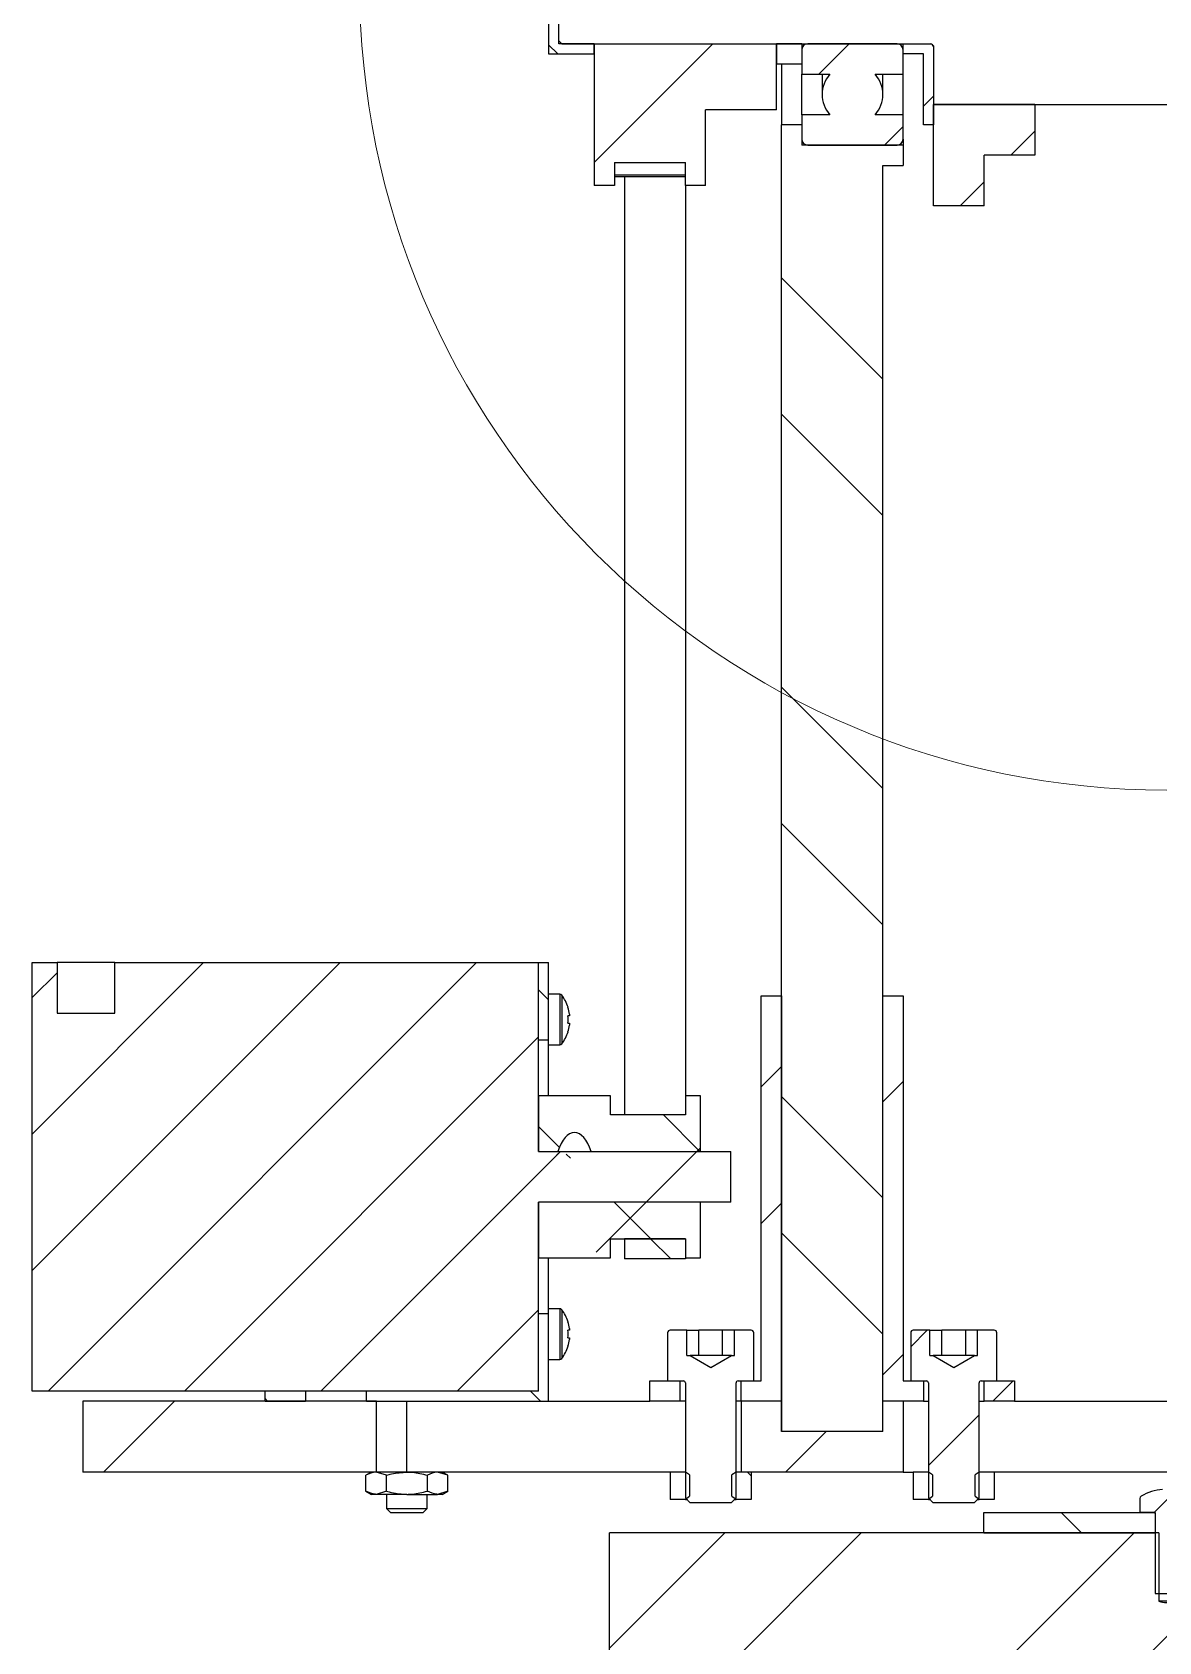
# Model space of a CAD drawing. Header units: millimetres. Extents: x -213 to 452, y 0 to 414.
# Drawn here: x -109.5 to -72.4, y 84.8 to 137.8 of the extents above; entities that cross this region are included whole.
import ezdxf

# ---------------------------------------------------------------- set-up
doc = ezdxf.new("R2010")
doc.units = ezdxf.units.MM
doc.linetypes.add('HIDDEN', pattern=[1.905, 1.27, -0.635])
doc.layers.add('KHUNGTEN', color=7, linetype='Continuous', lineweight=35)
doc.layers.add('NETDUT', color=7, linetype='HIDDEN')

msp = doc.modelspace()

# ---------------------------------------------------------------- hatches: boundary and pattern name
at = {"layer": 'KHUNGTEN', "linetype": 'Continuous', "lineweight": 18}
h = msp.add_hatch(dxfattribs=at)
h.set_pattern_fill('ANSI32', color=256, angle=90, style=0)
h.paths.add_polyline_path([(-90.9817, 137.4296), (-92.1484, 137.4296), (-92.1484, 138.9296), (-92.4817, 138.9296), (-92.4817, 137.0963), (-90.9817, 137.0963)], flags=0)
h = msp.add_hatch(dxfattribs=at)
h.set_pattern_fill('ANSI31', color=256, style=0)
h.paths.add_polyline_path([(-87.9817, 133.5272), (-87.9817, 132.763), (-87.315, 132.763), (-87.315, 135.263), (-84.9817, 135.263), (-84.9817, 137.4296), (-90.9817, 137.4296), (-90.9817, 132.763), (-90.315, 132.763), (-90.315, 133.5272)], flags=0)
h = msp.add_hatch(dxfattribs=at)
h.set_pattern_fill('ANSI32', color=256, style=0)
h.paths.add_polyline_path([(-84.9817, 136.763), (-84.1484, 136.763), (-84.1484, 137.4296), (-84.9817, 137.4296)], flags=0)
h = msp.add_hatch(dxfattribs=at)
h.set_pattern_fill('ANSI31', color=256, style=0)
edge = h.paths.add_edge_path(flags=0)
edge.add_arc((-82.4817, 135.763), 1, 318.18969, 401.81031)
edge.add_line((-81.7363, 136.4296), (-80.815, 136.4296))
edge.add_line((-80.815, 136.4296), (-80.815, 137.2296))
edge.add_arc((-81.015, 137.2296), 0.2, 0, 90)
edge.add_line((-81.015, 137.4296), (-83.9484, 137.4296))
edge.add_arc((-83.9484, 137.2296), 0.2, 90, 180)
edge.add_line((-84.1484, 137.2296), (-84.1484, 136.4296))
edge.add_line((-84.1484, 136.4296), (-83.2271, 136.4296))
edge.add_arc((-82.4817, 135.763), 1, 138.18969, 221.81031)
edge.add_line((-83.2271, 135.0963), (-84.1484, 135.0963))
edge.add_line((-84.1484, 135.0963), (-84.1484, 134.2963))
edge.add_arc((-83.9484, 134.2963), 0.2, 180, 270)
edge.add_line((-83.9484, 134.0963), (-81.015, 134.0963))
edge.add_arc((-81.015, 134.2963), 0.2, 270, 360)
edge.add_line((-80.815, 134.2963), (-80.815, 135.0963))
edge.add_line((-80.815, 135.0963), (-81.7363, 135.0963))
h = msp.add_hatch(dxfattribs=at)
h.set_pattern_fill('ANSI32', color=256, style=0)
h.paths.add_polyline_path([(-80.815, 137.4296), (-80.815, 137.0963), (-80.1484, 137.0963), (-80.1484, 134.763), (-79.815, 134.763), (-79.815, 137.363), (-79.8817, 137.4296)], flags=0)
h = msp.add_hatch(dxfattribs=at)
h.set_pattern_fill('ANSI32', color=256, style=0)
h.paths.add_polyline_path([(-79.815, 132.0963), (-78.1484, 132.0963), (-78.1484, 133.763), (-76.4817, 133.763), (-76.4817, 135.4296), (-79.815, 135.4296)], flags=0)
h = msp.add_hatch(dxfattribs=at)
h.set_pattern_fill('ANSI32', color=256, angle=90, style=0)
h.paths.add_polyline_path([(-84.815, 91.763), (-81.4817, 91.763), (-81.4817, 133.4296), (-80.815, 133.4296), (-80.815, 134.0963), (-84.1484, 134.0963), (-84.1484, 134.763), (-84.815, 134.763)], flags=0)
h = msp.add_hatch(dxfattribs=at)
h.set_pattern_fill('ANSI31', color=256, style=0)
h.paths.add_polyline_path([(-108.6644, 105.5296), (-108.6644, 107.1963), (-109.4817, 107.1963), (-109.4817, 93.0963), (-92.815, 93.0963), (-92.815, 99.313), (-86.4817, 99.313), (-86.4817, 100.9796), (-92.815, 100.9796), (-92.815, 107.1963), (-106.7663, 107.1963), (-106.7663, 105.5296)], flags=0)
h = msp.add_hatch(dxfattribs=at)
h.set_pattern_fill('ANSI32', color=256, angle=90, style=0)
h.paths.add_polyline_path([(-92.4817, 107.1963), (-92.815, 107.1963), (-92.815, 104.6463), (-92.4817, 104.6463)], flags=0)
h = msp.add_hatch(dxfattribs=at)
h.set_pattern_fill('ANSI32', color=256, style=0)
h.paths.add_polyline_path([(-85.4817, 106.0963), (-85.4817, 93.4296), (-86.1484, 93.4296), (-86.1484, 92.763), (-84.815, 92.763), (-84.815, 106.0963)], flags=0)
h = msp.add_hatch(dxfattribs=at)
h.set_pattern_fill('ANSI32', color=256, style=0)
h.paths.add_polyline_path([(-80.815, 93.4296), (-80.815, 106.0963), (-81.4817, 106.0963), (-81.4817, 92.763), (-80.1484, 92.763), (-80.1484, 93.4296)], flags=0)
h = msp.add_hatch(dxfattribs=at)
h.set_pattern_fill('ANSI38', color=256, angle=90, style=0)
edge = h.paths.add_edge_path(flags=0)
edge.add_line((-90.4484, 102.183), (-90.4484, 102.813))
edge.add_line((-90.4484, 102.813), (-92.815, 102.813))
edge.add_line((-92.815, 102.813), (-92.815, 100.9796))
edge.add_line((-92.815, 100.9796), (-92.1781, 100.9796))
edge.add_ellipse((-91.6317, 100.1463), major_axis=(0, -1.4547), ratio=0.4582943, start_angle=124.95046, end_angle=235.04954, ccw=False)
edge.add_line((-91.0853, 100.9796), (-87.4817, 100.9796))
edge.add_line((-87.4817, 100.9796), (-87.4817, 102.813))
edge.add_line((-87.4817, 102.813), (-87.9817, 102.813))
edge.add_line((-87.9817, 102.813), (-87.9817, 102.183))
edge.add_line((-87.9817, 102.183), (-90.4484, 102.183))
h = msp.add_hatch(dxfattribs=at)
h.set_pattern_fill('ANSI38', color=256, angle=90, style=0)
h.paths.add_polyline_path([(-87.4817, 99.313), (-92.815, 99.313), (-92.815, 97.4796), (-90.4484, 97.4796), (-90.4484, 98.1096), (-87.9817, 98.1096), (-87.9817, 97.4796), (-87.4817, 97.4796)], flags=0)
h = msp.add_hatch(dxfattribs=at)
h.set_pattern_fill('ANSI31', color=256, angle=90, style=0)
h.paths.add_polyline_path([(-89.9817, 97.443), (-87.9817, 97.443), (-87.9817, 98.1096), (-89.9817, 98.1096)], flags=0)
h = msp.add_hatch(dxfattribs=at)
h.set_pattern_fill('ANSI32', color=256, angle=90, style=0)
h.paths.add_polyline_path([(-92.4817, 95.6463), (-92.815, 95.6463), (-92.815, 93.0963), (-98.4817, 93.0963), (-98.4817, 92.763), (-92.4817, 92.763)], flags=0)
h = msp.add_hatch(dxfattribs=at)
h.set_pattern_fill('ANSI32', color=256, style=0)
edge = h.paths.add_edge_path(flags=0)
edge.add_line((-87.9343, 94.263), (-87.9343, 95.0963))
edge.add_line((-87.9343, 95.0963), (-88.4817, 95.0963))
edge.add_arc((-88.4817, 95.013), 0.0833, 90, 180)
edge.add_line((-88.565, 95.013), (-88.565, 93.4296))
edge.add_line((-88.565, 93.4296), (-88.0484, 93.4296))
edge.add_arc((-88.0484, 93.363), 0.0667, 0, 90, ccw=False)
edge.add_line((-87.9817, 93.363), (-87.9817, 89.578))
edge.add_line((-87.9817, 89.578), (-87.8334, 89.4296))
edge.add_line((-87.8334, 89.4296), (-86.4634, 89.4296))
edge.add_line((-86.4634, 89.4296), (-86.315, 89.578))
edge.add_line((-86.315, 89.578), (-86.315, 93.363))
edge.add_arc((-86.2484, 93.363), 0.0667, 90, 180, ccw=False)
edge.add_line((-86.2484, 93.4296), (-85.7317, 93.4296))
edge.add_line((-85.7317, 93.4296), (-85.7317, 95.013))
edge.add_arc((-85.815, 95.013), 0.0833, 0, 90)
edge.add_line((-85.815, 95.0963), (-86.3624, 95.0963))
edge.add_line((-86.3624, 95.0963), (-86.3624, 94.263))
edge.add_line((-86.3624, 94.263), (-86.4677, 94.263))
edge.add_line((-86.4677, 94.263), (-87.1484, 93.87))
edge.add_line((-87.1484, 93.87), (-87.829, 94.263))
edge.add_line((-87.829, 94.263), (-87.9343, 94.263))
h = msp.add_hatch(dxfattribs=at)
h.set_pattern_fill('ANSI32', color=256, style=0)
edge = h.paths.add_edge_path(flags=0)
edge.add_line((-79.9343, 94.263), (-79.9343, 95.0963))
edge.add_line((-79.9343, 95.0963), (-80.4817, 95.0963))
edge.add_arc((-80.4817, 95.013), 0.0833, 90, 180)
edge.add_line((-80.565, 95.013), (-80.565, 93.4296))
edge.add_line((-80.565, 93.4296), (-80.0484, 93.4296))
edge.add_arc((-80.0484, 93.363), 0.0667, 0, 90, ccw=False)
edge.add_line((-79.9817, 93.363), (-79.9817, 89.578))
edge.add_line((-79.9817, 89.578), (-79.8334, 89.4296))
edge.add_line((-79.8334, 89.4296), (-78.4634, 89.4296))
edge.add_line((-78.4634, 89.4296), (-78.315, 89.578))
edge.add_line((-78.315, 89.578), (-78.315, 93.363))
edge.add_arc((-78.2484, 93.363), 0.0667, 90, 180, ccw=False)
edge.add_line((-78.2484, 93.4296), (-77.7317, 93.4296))
edge.add_line((-77.7317, 93.4296), (-77.7317, 95.013))
edge.add_arc((-77.815, 95.013), 0.0833, 0, 90)
edge.add_line((-77.815, 95.0963), (-78.3624, 95.0963))
edge.add_line((-78.3624, 95.0963), (-78.3624, 94.263))
edge.add_line((-78.3624, 94.263), (-78.4677, 94.263))
edge.add_line((-78.4677, 94.263), (-79.1484, 93.87))
edge.add_line((-79.1484, 93.87), (-79.829, 94.263))
edge.add_line((-79.829, 94.263), (-79.9343, 94.263))
h = msp.add_hatch(dxfattribs=at)
h.set_pattern_fill('ANSI32', color=256, style=0)
h.paths.add_polyline_path([(-89.1484, 93.4296), (-89.1484, 92.763), (-88.1484, 92.763), (-88.1484, 93.4296)], flags=0)
h = msp.add_hatch(dxfattribs=at)
h.set_pattern_fill('ANSI32', color=256, style=0)
h.paths.add_polyline_path([(-77.1484, 92.763), (-77.1484, 93.4296), (-78.1484, 93.4296), (-78.1484, 92.763)], flags=0)
h = msp.add_hatch(dxfattribs=at)
h.set_pattern_fill('ANSI32', color=256, style=0)
h.paths.add_polyline_path([(-107.815, 90.4296), (-98.1484, 90.4296), (-98.1484, 92.763), (-107.815, 92.763)], flags=0)
h = msp.add_hatch(dxfattribs=at)
h.set_pattern_fill('ANSI32', color=256, angle=90, style=0)
h.paths.add_polyline_path([(-101.815, 93.0963), (-101.815, 92.763), (-100.4817, 92.763), (-100.4817, 93.0963)], flags=0)
h = msp.add_hatch(dxfattribs=at)
h.set_pattern_fill('ANSI32', color=256, style=0)
h.paths.add_polyline_path([(-84.815, 91.763), (-84.815, 92.763), (-86.1484, 92.763), (-86.1484, 90.4296), (-80.815, 90.4296), (-80.815, 92.763), (-81.4817, 92.763), (-81.4817, 91.763)], flags=0)
h = msp.add_hatch(dxfattribs=at)
h.set_pattern_fill('ANSI31', color=256, angle=90, style=0)
h.paths.add_polyline_path([(-87.8484, 90.3363), (-87.9817, 90.4296), (-88.4817, 90.4296), (-88.4817, 89.5296), (-87.9817, 89.5296), (-87.9817, 89.5381), (-87.8484, 89.6315)], flags=0)
h = msp.add_hatch(dxfattribs=at)
h.set_pattern_fill('ANSI31', color=256, angle=90, style=0)
h.paths.add_polyline_path([(-85.815, 89.5296), (-85.815, 90.4296), (-86.315, 90.4296), (-86.4484, 90.3363), (-86.4484, 89.6315), (-86.315, 89.5381), (-86.315, 89.5296)], flags=0)
h = msp.add_hatch(dxfattribs=at)
h.set_pattern_fill('ANSI31', color=256, angle=90, style=0)
h.paths.add_polyline_path([(-79.8484, 90.3363), (-79.9817, 90.4296), (-80.4817, 90.4296), (-80.4817, 89.5296), (-79.9817, 89.5296), (-79.9817, 89.5381), (-79.8484, 89.6315)], flags=0)
h = msp.add_hatch(dxfattribs=at)
h.set_pattern_fill('ANSI31', color=256, angle=90, style=0)
h.paths.add_polyline_path([(-77.815, 89.5296), (-77.815, 90.4296), (-78.315, 90.4296), (-78.4484, 90.3363), (-78.4484, 89.6315), (-78.315, 89.5381), (-78.315, 89.5296)], flags=0)
h = msp.add_hatch(dxfattribs=at)
h.set_pattern_fill('ANSI31', color=256, style=0)
edge = h.paths.add_edge_path(flags=0)
edge.add_arc((-72.1484, 88.2296), 1.633, 59.58132, 85.66856)
edge.add_line((-72.025, 89.858), (-72.025, 89.6289))
edge.add_line((-72.025, 89.6289), (-72.2717, 89.6289))
edge.add_line((-72.2717, 89.6289), (-72.2717, 89.858))
edge.add_arc((-72.1484, 88.2296), 1.633, 94.33144, 120.41868)
edge.add_spline(control_points=[(-72.9752, 89.6378), (-72.9842, 89.6326), (-72.9924, 89.6257), (-72.9992, 89.6178), (-73.0061, 89.6097), (-73.0116, 89.6003), (-73.0152, 89.5903), (-73.0184, 89.5812), (-73.0202, 89.5714), (-73.0202, 89.5618)], knot_values=[0.0005055, 0.0005055, 0.0005055, 0.0005055, 0.0005995, 0.0005995, 0.0005995, 0.0006951, 0.0006951, 0.0006951, 0.0007818, 0.0007818, 0.0007818, 0.0007818], weights=[1, 1, 1, 1, 1, 1, 1, 1, 1, 1], degree=3, periodic=0)
edge.add_line((-73.0202, 89.5618), (-73.0202, 89.0963))
edge.add_line((-73.0202, 89.0963), (-72.5647, 89.0963))
edge.add_spline(control_points=[(-72.5647, 89.0963), (-72.5602, 89.0963), (-72.5556, 89.0957), (-72.5512, 89.0946), (-72.546, 89.0933), (-72.5409, 89.0911), (-72.5364, 89.0882), (-72.5333, 89.0862), (-72.5305, 89.0838), (-72.5282, 89.0811), (-72.5258, 89.0783), (-72.5238, 89.0751), (-72.5226, 89.0717), (-72.5216, 89.0689), (-72.5211, 89.0659), (-72.5211, 89.063)], knot_values=[0.0005627, 0.0005627, 0.0005627, 0.0005627, 0.0006037, 0.0006037, 0.0006037, 0.0006524, 0.0006524, 0.0006524, 0.0006849, 0.0006849, 0.0006849, 0.0007177, 0.0007177, 0.0007177, 0.0007443, 0.0007443, 0.0007443, 0.0007443], weights=[1, 1, 1, 1, 1, 1, 1, 1, 1, 1, 1, 1, 1, 1, 1, 1], degree=3, periodic=0)
edge.add_line((-72.5211, 89.063), (-72.5211, 86.4296))
edge.add_line((-72.5211, 86.4296), (-71.7757, 86.4296))
edge.add_line((-71.7757, 86.4296), (-71.7757, 89.063))
edge.add_spline(control_points=[(-71.7757, 89.063), (-71.7757, 89.0649), (-71.7755, 89.0668), (-71.775, 89.0686), (-71.7744, 89.0716), (-71.7731, 89.0745), (-71.7715, 89.0771), (-71.7695, 89.0802), (-71.767, 89.083), (-71.7642, 89.0854), (-71.7595, 89.0893), (-71.7538, 89.0921), (-71.7479, 89.0939), (-71.7428, 89.0955), (-71.7374, 89.0963), (-71.732, 89.0963)], knot_values=[0.0003872, 0.0003872, 0.0003872, 0.0003872, 0.0004043, 0.0004043, 0.0004043, 0.000432, 0.000432, 0.000432, 0.0004652, 0.0004652, 0.0004652, 0.0005209, 0.0005209, 0.0005209, 0.0005696, 0.0005696, 0.0005696, 0.0005696], weights=[1, 1, 1, 1, 1, 1, 1, 1, 1, 1, 1, 1, 1, 1, 1, 1], degree=3, periodic=0)
edge.add_line((-71.732, 89.0963), (-71.2766, 89.0963))
edge.add_line((-71.2766, 89.0963), (-71.2766, 89.5618))
edge.add_spline(control_points=[(-71.2766, 89.5618), (-71.2766, 89.5656), (-71.2769, 89.5695), (-71.2774, 89.5733), (-71.2781, 89.5782), (-71.2792, 89.583), (-71.2806, 89.5876), (-71.2837, 89.5971), (-71.2885, 89.6061), (-71.2945, 89.614), (-71.3006, 89.6219), (-71.308, 89.6289), (-71.3162, 89.6345), (-71.318, 89.6357), (-71.3198, 89.6368), (-71.3216, 89.6378)], knot_values=[0.0016864, 0.0016864, 0.0016864, 0.0016864, 0.0017209, 0.0017209, 0.0017209, 0.0017642, 0.0017642, 0.0017642, 0.0018538, 0.0018538, 0.0018538, 0.0019432, 0.0019432, 0.0019432, 0.0019619, 0.0019619, 0.0019619, 0.0019619], weights=[1, 1, 1, 1, 1, 1, 1, 1, 1, 1, 1, 1, 1, 1, 1, 1], degree=3, periodic=0)
h = msp.add_hatch(dxfattribs=at)
h.set_pattern_fill('ANSI32', color=256, angle=90, style=0)
h.paths.add_polyline_path([(-72.5211, 89.0963), (-78.1576, 89.0963), (-78.1576, 88.4296), (-72.5211, 88.4296)], flags=0)
h = msp.add_hatch(dxfattribs=at)
h.set_pattern_fill('ANSI32', color=256, style=0)
edge = h.paths.add_edge_path(flags=0)
edge.add_line((-71.8984, 88.4296), (-71.8984, 86.18))
edge.add_spline(control_points=[(-71.8984, 86.18), (-71.9132, 86.1746), (-71.9282, 86.1695), (-71.9433, 86.1648), (-72.0199, 86.1407), (-72.1016, 86.1261), (-72.1818, 86.1309), (-72.2557, 86.1353), (-72.3287, 86.1549), (-72.3984, 86.18)], knot_values=[0.0035234, 0.0035234, 0.0035234, 0.0035234, 0.0036647, 0.0036647, 0.0036647, 0.0043894, 0.0043894, 0.0043894, 0.0050539, 0.0050539, 0.0050539, 0.0050539], weights=[1, 1, 1, 1, 1, 1, 1, 1, 1, 1], degree=3, periodic=0)
edge.add_line((-72.3984, 86.18), (-72.3984, 88.4296))
edge.add_line((-72.3984, 88.4296), (-90.4817, 88.4296))
edge.add_line((-90.4817, 88.4296), (-90.4817, 56.0963))
edge.add_line((-90.4817, 56.0963), (-88.815, 56.0963))
edge.add_line((-88.815, 56.0963), (-88.815, 79.0963))
edge.add_line((-88.815, 79.0963), (-72.3984, 79.0963))
edge.add_line((-72.3984, 79.0963), (-72.3984, 81.3459))
edge.add_spline(control_points=[(-72.3984, 81.3459), (-72.3835, 81.3513), (-72.3685, 81.3564), (-72.3534, 81.3611), (-72.2769, 81.3852), (-72.1951, 81.3998), (-72.115, 81.395), (-72.0411, 81.3906), (-71.968, 81.371), (-71.8984, 81.3459)], knot_values=[0.0035234, 0.0035234, 0.0035234, 0.0035234, 0.0036647, 0.0036647, 0.0036647, 0.0043894, 0.0043894, 0.0043894, 0.0050539, 0.0050539, 0.0050539, 0.0050539], weights=[1, 1, 1, 1, 1, 1, 1, 1, 1, 1], degree=3, periodic=0)
edge.add_line((-71.8984, 81.3459), (-71.8984, 79.0963))
edge.add_line((-71.8984, 79.0963), (-55.4817, 79.0963))
edge.add_line((-55.4817, 79.0963), (-55.4817, 56.0963))
edge.add_line((-55.4817, 56.0963), (-53.815, 56.0963))
edge.add_line((-53.815, 56.0963), (-53.815, 88.4296))
edge.add_line((-53.815, 88.4296), (-71.8984, 88.4296))

# ---------------------------------------------------------------- linework, layer by layer
at = {"color": 7, "linetype": 'Continuous', "lineweight": 25}
for p, q in [((-92.4817, 138.9296), (-92.4817, 137.0963)), ((-92.1484, 137.4296), (-92.1484, 138.9296)), ((-90.9817, 137.4296), (-92.1484, 137.4296)), ((-90.9817, 137.0963), (-90.9817, 137.4296)), ((-90.9817, 137.4296), (-90.9817, 132.763)), ((-90.9817, 137.4296), (-84.9817, 137.4296)), ((-84.1484, 137.4296), (-84.9817, 137.4296)), ((-84.9817, 137.4296), (-84.9817, 136.763)), ((-84.9817, 135.263), (-84.9817, 137.4296)), ((-84.1484, 137.4296), (-84.1484, 136.763)), ((-84.1484, 137.2296), (-84.1484, 136.4296)), ((-81.015, 137.4296), (-83.9484, 137.4296)), ((-80.815, 137.4296), (-79.8817, 137.4296)), ((-80.815, 137.0963), (-80.815, 137.4296)), ((-80.815, 136.4296), (-80.815, 137.2296)), ((-79.815, 137.363), (-79.8817, 137.4296)), ((-79.815, 137.363), (-79.815, 134.763)), ((-92.4817, 137.0963), (-90.9817, 137.0963)), ((-84.1484, 136.763), (-84.9817, 136.763)), ((-84.815, 136.763), (-84.815, 134.763)), ((-80.1484, 137.0963), (-80.815, 137.0963)), ((-80.1484, 134.763), (-80.1484, 137.0963)), ((-84.1484, 136.4296), (-83.2271, 136.4296)), ((-84.1484, 135.0963), (-84.1484, 136.4296)), ((-83.4817, 136.4296), (-83.4817, 135.763)), ((-81.7363, 136.4296), (-80.815, 136.4296)), ((-81.4817, 135.763), (-81.4817, 136.4296)), ((-80.815, 135.0963), (-80.815, 136.4296)), ((-84.9817, 135.263), (-87.315, 135.263)), ((-87.315, 132.763), (-87.315, 135.263)), ((-84.1484, 135.0963), (-84.1484, 134.2963)), ((-83.2271, 135.0963), (-84.1484, 135.0963)), ((-80.815, 135.0963), (-81.7363, 135.0963)), ((-80.815, 134.2963), (-80.815, 135.0963)), ((-76.4817, 135.4296), (-79.815, 135.4296)), ((-79.815, 132.0963), (-79.815, 135.4296)), ((-76.4817, 135.4296), (-76.4817, 133.763)), ((-84.815, 91.763), (-84.815, 134.763)), ((-84.1484, 134.763), (-84.815, 134.763)), ((-84.1484, 134.763), (-84.1484, 134.0963)), ((-79.815, 134.763), (-80.1484, 134.763)), ((-80.815, 134.0963), (-84.1484, 134.0963)), ((-83.9484, 134.0963), (-81.015, 134.0963)), ((-80.815, 134.2963), (-80.815, 134.0963)), ((-80.815, 134.0963), (-80.815, 133.4296)), ((-90.315, 133.5272), (-87.9817, 133.5272)), ((-90.315, 133.5272), (-90.315, 132.763)), ((-87.9817, 132.763), (-87.9817, 133.5272)), ((-76.4817, 133.763), (-78.1484, 133.763)), ((-78.1484, 132.0963), (-78.1484, 133.763)), ((-87.9817, 133.1094), (-90.315, 133.1094)), ((-90.315, 133.0673), (-87.9817, 133.0673)), ((-89.9817, 133.0673), (-89.9817, 102.183)), ((-81.4817, 133.4296), (-80.815, 133.4296)), ((-81.4817, 91.763), (-81.4817, 133.4296)), ((-90.315, 132.763), (-90.9817, 132.763)), ((-87.9817, 132.763), (-87.9817, 102.813)), ((-87.315, 132.763), (-87.9817, 132.763)), ((-78.1484, 132.0963), (-79.815, 132.0963)), ((-109.4817, 93.0963), (-109.4817, 107.1963)), ((-109.4817, 107.1963), (-108.6644, 107.1963)), ((-108.6644, 107.1963), (-108.6644, 105.5296)), ((-106.7663, 107.1963), (-108.6644, 107.1963)), ((-106.7663, 105.5296), (-106.7663, 107.1963)), ((-106.7663, 107.1963), (-92.815, 107.1963)), ((-92.815, 100.9796), (-92.815, 107.1963)), ((-92.815, 107.1963), (-92.4817, 107.1963)), ((-92.815, 104.6463), (-92.815, 107.1963)), ((-92.4817, 104.6463), (-92.4817, 107.1963)), ((-92.1134, 106.1547), (-92.4817, 106.1547)), ((-85.4817, 93.4296), (-85.4817, 106.0963)), ((-85.4817, 106.0963), (-84.815, 106.0963)), ((-84.815, 106.0963), (-84.815, 92.763)), ((-81.4817, 92.763), (-81.4817, 106.0963)), ((-81.4817, 106.0963), (-80.815, 106.0963)), ((-80.815, 106.0963), (-80.815, 93.4296)), ((-108.6644, 105.5296), (-106.7663, 105.5296)), ((-91.849, 105.7212), (-91.8439, 105.7237)), ((-91.7998, 105.4447), (-91.849, 105.4447)), ((-91.7998, 105.5024), (-91.7998, 105.4447)), ((-91.849, 105.1981), (-91.7998, 105.1981)), ((-91.8439, 104.919), (-91.849, 104.9216)), ((-91.7998, 105.1981), (-91.7998, 105.1404)), ((-92.4817, 104.6463), (-92.815, 104.6463)), ((-92.4817, 102.813), (-92.4817, 104.6463)), ((-92.4817, 104.4881), (-92.1134, 104.4881)), ((-90.4484, 102.813), (-92.815, 102.813)), ((-92.815, 102.813), (-92.815, 100.9796)), ((-90.4484, 102.183), (-90.4484, 102.813)), ((-87.4817, 102.813), (-87.9817, 102.813)), ((-87.9817, 102.813), (-87.9817, 102.183)), ((-87.4817, 100.9796), (-87.4817, 102.813)), ((-87.9817, 102.183), (-90.4484, 102.183)), ((-92.815, 100.9796), (-92.1781, 100.9796)), ((-92.815, 100.9796), (-86.4817, 100.9796)), ((-91.0853, 100.9796), (-87.4817, 100.9796)), ((-86.4817, 99.313), (-86.4817, 100.9796)), ((-87.4817, 99.313), (-92.815, 99.313)), ((-92.815, 99.313), (-92.815, 97.4796)), ((-86.4817, 99.313), (-92.815, 99.313)), ((-92.815, 93.0963), (-92.815, 99.313)), ((-87.4817, 97.4796), (-87.4817, 99.313)), ((-90.4484, 98.1096), (-87.9817, 98.1096)), ((-90.4484, 97.4796), (-90.4484, 98.1096)), ((-87.9817, 98.1096), (-89.9817, 98.1096)), ((-89.9817, 98.1096), (-89.9817, 97.443)), ((-87.9817, 98.1096), (-87.9817, 97.443)), ((-87.9817, 98.1096), (-87.9817, 97.4796)), ((-92.815, 97.4796), (-90.4484, 97.4796)), ((-92.4817, 95.6463), (-92.4817, 97.4796)), ((-87.9817, 97.4796), (-87.4817, 97.4796)), ((-87.9817, 97.443), (-89.9817, 97.443)), ((-92.815, 93.0963), (-92.815, 95.6463)), ((-92.815, 95.6463), (-92.4817, 95.6463)), ((-92.1134, 95.8045), (-92.4817, 95.8045)), ((-92.4817, 92.763), (-92.4817, 95.6463)), ((-91.849, 95.371), (-91.8439, 95.3735)), ((-91.7998, 95.0945), (-91.849, 95.0945)), ((-91.849, 94.8479), (-91.7998, 94.8479)), ((-91.7998, 95.1522), (-91.7998, 95.0945)), ((-91.7998, 94.8479), (-91.7998, 94.7902)), ((-88.565, 95.013), (-88.565, 93.4296)), ((-87.9343, 95.0963), (-88.4817, 95.0963)), ((-87.9343, 94.263), (-87.9343, 95.0963)), ((-87.9343, 95.0963), (-87.5414, 95.0963)), ((-87.5414, 94.263), (-87.5414, 95.0963)), ((-86.7554, 95.0963), (-87.5414, 95.0963)), ((-86.7554, 94.263), (-86.7554, 95.0963)), ((-86.3624, 95.0963), (-86.7554, 95.0963)), ((-86.3624, 94.263), (-86.3624, 95.0963)), ((-85.815, 95.0963), (-86.3624, 95.0963)), ((-85.7317, 93.4296), (-85.7317, 95.013)), ((-80.565, 95.013), (-80.565, 93.4296)), ((-79.9343, 95.0963), (-80.4817, 95.0963)), ((-79.9343, 94.263), (-79.9343, 95.0963)), ((-79.9343, 95.0963), (-79.5414, 95.0963)), ((-79.5414, 94.263), (-79.5414, 95.0963)), ((-78.7554, 95.0963), (-79.5414, 95.0963)), ((-78.7554, 94.263), (-78.7554, 95.0963)), ((-78.3624, 95.0963), (-78.7554, 95.0963)), ((-78.3624, 94.263), (-78.3624, 95.0963)), ((-77.815, 95.0963), (-78.3624, 95.0963)), ((-77.7317, 93.4296), (-77.7317, 95.013)), ((-91.8439, 94.5688), (-91.849, 94.5714)), ((-92.4817, 94.1379), (-92.1134, 94.1379)), ((-87.9343, 94.263), (-87.829, 94.263)), ((-87.829, 94.263), (-87.1484, 93.87)), ((-87.7378, 94.263), (-87.829, 94.263)), ((-87.1484, 94.263), (-87.7378, 94.263)), ((-87.1484, 93.87), (-86.4677, 94.263)), ((-86.5589, 94.263), (-87.1484, 94.263)), ((-86.4677, 94.263), (-86.5589, 94.263)), ((-86.4677, 94.263), (-86.3624, 94.263)), ((-79.9343, 94.263), (-79.829, 94.263)), ((-79.829, 94.263), (-79.1484, 93.87)), ((-79.7378, 94.263), (-79.829, 94.263)), ((-79.1484, 94.263), (-79.7378, 94.263)), ((-79.1484, 93.87), (-78.4677, 94.263)), ((-78.5589, 94.263), (-79.1484, 94.263)), ((-78.4677, 94.263), (-78.5589, 94.263)), ((-78.4677, 94.263), (-78.3624, 94.263)), ((-89.1484, 92.763), (-89.1484, 93.4296)), ((-89.1484, 93.4296), (-88.1484, 93.4296)), ((-88.565, 93.4296), (-88.0484, 93.4296)), ((-88.1484, 92.763), (-88.1484, 93.4296)), ((-87.9817, 93.363), (-87.9817, 89.578)), ((-86.315, 89.578), (-86.315, 93.363)), ((-86.2484, 93.4296), (-85.7317, 93.4296)), ((-86.1484, 92.763), (-86.1484, 93.4296)), ((-86.1484, 93.4296), (-85.4817, 93.4296)), ((-80.815, 93.4296), (-80.1484, 93.4296)), ((-80.565, 93.4296), (-80.0484, 93.4296)), ((-80.1484, 93.4296), (-80.1484, 92.763)), ((-79.9817, 93.363), (-79.9817, 89.578)), ((-78.315, 89.578), (-78.315, 93.363)), ((-78.2484, 93.4296), (-77.7317, 93.4296)), ((-78.1484, 92.763), (-78.1484, 93.4296)), ((-78.1484, 93.4296), (-77.1484, 93.4296)), ((-77.1484, 93.4296), (-77.1484, 92.763)), ((-92.815, 93.0963), (-109.4817, 93.0963)), ((-107.815, 92.763), (-107.815, 90.4296)), ((-98.1484, 92.763), (-107.815, 92.763)), ((-101.815, 92.763), (-101.815, 93.0963)), ((-100.4817, 93.0963), (-101.815, 93.0963)), ((-101.815, 92.763), (-100.4817, 92.763)), ((-100.4817, 93.0963), (-100.4817, 92.763)), ((-98.4817, 92.763), (-98.4817, 93.0963)), ((-92.815, 93.0963), (-98.4817, 93.0963)), ((-98.4817, 92.763), (-92.4817, 92.763)), ((-98.1484, 90.4296), (-98.1484, 92.763)), ((-97.1484, 90.4296), (-97.1484, 92.763)), ((-92.4817, 92.763), (-89.1484, 92.763)), ((-88.1484, 92.763), (-89.1484, 92.763)), ((-87.9817, 92.763), (-88.1484, 92.763)), ((-86.1484, 92.763), (-86.315, 92.763)), ((-84.815, 92.763), (-86.1484, 92.763)), ((-86.1484, 92.763), (-86.1484, 90.4296)), ((-84.815, 92.763), (-84.815, 91.763)), ((-80.1484, 92.763), (-81.4817, 92.763)), ((-81.4817, 91.763), (-81.4817, 92.763)), ((-80.815, 92.763), (-81.4817, 92.763)), ((-80.815, 92.763), (-80.815, 90.4296)), ((-80.1484, 92.763), (-79.9817, 92.763)), ((-78.315, 92.763), (-78.1484, 92.763)), ((-77.1484, 92.763), (-78.1484, 92.763)), ((-77.1484, 92.763), (-67.1484, 92.763)), ((-81.4817, 91.763), (-84.815, 91.763)), ((-98.1484, 90.4296), (-107.815, 90.4296)), ((-98.315, 90.4296), (-98.4955, 90.3254)), ((-98.4955, 89.8005), (-98.4955, 90.3254)), ((-97.8219, 90.3254), (-98.1587, 90.4296)), ((-97.1484, 90.4296), (-98.1484, 90.4296)), ((-97.8219, 89.8005), (-97.8219, 90.3254)), ((-88.4817, 90.4296), (-97.1484, 90.4296)), ((-96.4748, 89.8005), (-96.4748, 90.3254)), ((-95.8012, 90.3254), (-96.138, 90.4296)), ((-95.8012, 90.3254), (-95.9817, 90.4296)), ((-95.8012, 89.8005), (-95.8012, 90.3254)), ((-88.4817, 90.4296), (-88.4817, 89.5296)), ((-87.9817, 90.4296), (-88.4817, 90.4296)), ((-87.8484, 90.3363), (-87.9817, 90.4296)), ((-87.8484, 90.3363), (-87.8484, 89.6315)), ((-86.315, 90.4296), (-86.4484, 90.3363)), ((-86.4484, 89.6315), (-86.4484, 90.3363)), ((-85.815, 90.4296), (-86.315, 90.4296)), ((-80.815, 90.4296), (-86.1484, 90.4296)), ((-85.815, 90.4296), (-85.815, 89.5296)), ((-80.815, 90.4296), (-80.4817, 90.4296)), ((-80.4817, 90.4296), (-80.4817, 89.5296)), ((-79.9817, 90.4296), (-80.4817, 90.4296)), ((-79.8484, 90.3363), (-79.9817, 90.4296)), ((-79.8484, 90.3363), (-79.8484, 89.6315)), ((-78.315, 90.4296), (-78.4484, 90.3363)), ((-78.4484, 89.6315), (-78.4484, 90.3363)), ((-77.815, 90.4296), (-78.315, 90.4296)), ((-77.815, 90.4296), (-77.815, 89.5296)), ((-66.4817, 90.4296), (-77.815, 90.4296)), ((-98.4955, 89.8005), (-98.315, 89.6963)), ((-98.1587, 89.6963), (-98.315, 89.6963)), ((-97.8219, 89.8005), (-98.1587, 89.6963)), ((-97.1484, 89.6963), (-98.1587, 89.6963)), ((-97.815, 89.6963), (-97.815, 89.2263)), ((-97.1484, 89.6963), (-96.138, 89.6963)), ((-96.4817, 89.2263), (-96.4817, 89.6963)), ((-95.8012, 89.8005), (-96.138, 89.6963)), ((-95.9817, 89.6963), (-96.138, 89.6963)), ((-95.9817, 89.6963), (-95.8012, 89.8005)), ((-87.9817, 89.5296), (-88.4817, 89.5296)), ((-87.9817, 89.5381), (-87.8484, 89.6315)), ((-87.8334, 89.4296), (-87.9817, 89.578)), ((-87.9418, 89.5381), (-87.9817, 89.5381)), ((-87.9817, 89.5296), (-87.9817, 89.5381)), ((-87.9817, 89.5296), (-87.9334, 89.5296)), ((-86.315, 89.578), (-86.4634, 89.4296)), ((-86.4484, 89.6315), (-86.315, 89.5381)), ((-86.3634, 89.5296), (-86.315, 89.5296)), ((-86.315, 89.5381), (-86.3549, 89.5381)), ((-86.315, 89.5381), (-86.315, 89.5296)), ((-85.815, 89.5296), (-86.315, 89.5296)), ((-79.9817, 89.5296), (-80.4817, 89.5296)), ((-79.9817, 89.5381), (-79.8484, 89.6315)), ((-79.8334, 89.4296), (-79.9817, 89.578)), ((-79.9418, 89.5381), (-79.9817, 89.5381)), ((-79.9817, 89.5296), (-79.9817, 89.5381)), ((-79.9817, 89.5296), (-79.9334, 89.5296)), ((-78.315, 89.578), (-78.4634, 89.4296)), ((-78.4484, 89.6315), (-78.315, 89.5381)), ((-78.3634, 89.5296), (-78.315, 89.5296)), ((-78.315, 89.5381), (-78.3549, 89.5381)), ((-78.315, 89.5381), (-78.315, 89.5296)), ((-77.815, 89.5296), (-78.315, 89.5296)), ((-73.0202, 89.5618), (-73.0202, 89.0963)), ((-97.815, 89.2263), (-97.685, 89.0963)), ((-97.815, 89.2263), (-96.4817, 89.2263)), ((-97.685, 89.0963), (-96.6117, 89.0963)), ((-96.6117, 89.0963), (-96.4817, 89.2263)), ((-87.8334, 89.4296), (-86.4634, 89.4296)), ((-79.8334, 89.4296), (-78.4634, 89.4296)), ((-78.1576, 89.0963), (-72.5211, 89.0963)), ((-78.1576, 88.4296), (-78.1576, 89.0963)), ((-72.5647, 89.0963), (-73.0202, 89.0963)), ((-72.5211, 89.0963), (-72.5211, 88.4296)), ((-72.5211, 89.063), (-72.5211, 86.4296)), ((-90.4817, 56.0963), (-90.4817, 88.4296)), ((-72.3984, 88.4296), (-90.4817, 88.4296)), ((-78.1576, 88.4296), (-72.5211, 88.4296)), ((-72.3984, 88.4296), (-72.3984, 86.18)), ((-72.5211, 86.4296), (-71.7757, 86.4296)), ((-71.8984, 86.18), (-72.3984, 86.18))]:
    msp.add_line(p, q, dxfattribs=at)
at = {"color": 8, "linetype": 'Continuous', "lineweight": 25}
for p, q in [((-92.1134, 106.1547), (-92.1134, 104.4881)), ((-92.0494, 106.1228), (-92.0494, 104.52)), ((-92.1134, 95.8045), (-92.1134, 94.1379)), ((-92.0494, 95.7726), (-92.0494, 94.1698))]:
    msp.add_line(p, q, dxfattribs=at)
at = {"color": 7, "linetype": 'Continuous', "lineweight": 18}
msp.add_circle((-72.1484, 139.4296), 26.5572, dxfattribs=at)
at = {"color": 7, "linetype": 'Continuous', "lineweight": 25}
for centre, radius, start, end in [((-83.9484, 137.2296), 0.2, 90, 180), ((-81.015, 137.2296), 0.2, 0, 90), ((-82.4817, 135.763), 1, 138.18969, 221.81031), ((-82.4817, 135.763), 1, 318.18969, 41.81031), ((-83.9484, 134.2963), 0.2, 180, 270), ((-81.015, 134.2963), 0.2, 270, 0), ((-92.1134, 106.0747), 0.08, 36.94613, 90), ((-93.115, 105.3214), 1.3333, 17.56324, 36.94613), ((-93.115, 105.3214), 1.3276, 7.83605, 17.52445), ((-93.3149, 105.3214), 1.471, 355.19059, 4.80941), ((-93.115, 105.3214), 1.3333, 323.05387, 342.43676), ((-93.115, 105.3214), 1.3276, 342.47555, 352.16395), ((-92.1134, 104.5681), 0.08, 270, 323.05387), ((-92.1134, 95.7245), 0.08, 36.94613, 90), ((-93.115, 94.9712), 1.3333, 17.56324, 36.94613), ((-93.115, 94.9712), 1.3276, 7.83605, 17.52445), ((-93.3149, 94.9712), 1.471, 355.19059, 4.80941), ((-88.4817, 95.013), 0.0833, 90, 180), ((-85.815, 95.013), 0.0833, 0, 90), ((-80.4817, 95.013), 0.0833, 90, 180), ((-77.815, 95.013), 0.0833, 0, 90), ((-93.115, 94.9712), 1.3333, 323.05387, 342.43676), ((-93.115, 94.9712), 1.3276, 342.47555, 352.16395), ((-92.1134, 94.2179), 0.08, 270, 323.05387), ((-88.0484, 93.363), 0.0667, 0, 90), ((-86.2484, 93.363), 0.0667, 90, 180), ((-80.0484, 93.363), 0.0667, 0, 90), ((-78.2484, 93.363), 0.0667, 90, 180), ((-72.9316, 89.5607), 0.0886, 119.48238, 179.3186), ((-72.1484, 88.2296), 1.633, 94.33144, 120.41868), ((-72.5604, 89.0566), 0.0399, 9.1129, 96.15935), ((-72.1484, 86.8129), 0.6805, 248.44484, 291.55516)]:
    msp.add_arc(centre, radius, start, end, dxfattribs=at)
msp.add_ellipse((-91.6317, 100.1463), major_axis=(0, -1.4547), ratio=0.4582943, start_param=2.1807969, end_param=4.1023884, dxfattribs=at)
for points, knots in [([(-98.1587, 90.4296), (-98.1667, 90.4295), (-98.2804, 90.428), (-98.3919, 90.3749), (-98.4955, 90.3254)], [0, 0, 0, 0, 0.0701742, 1, 1, 1, 1]), ([(-97.8219, 90.3254), (-97.7654, 90.3412), (-97.5458, 90.4022), (-97.3177, 90.418), (-97.1484, 90.4296)], [0, 0, 0, 0, 0.2575513, 1, 1, 1, 1]), ([(-97.1484, 90.4296), (-97.0871, 90.4281), (-96.8591, 90.4223), (-96.6371, 90.3664), (-96.4748, 90.3254)], [0, 0, 0, 0, 0.2686336, 1, 1, 1, 1]), ([(-96.138, 90.4296), (-96.146, 90.4295), (-96.2597, 90.428), (-96.3712, 90.3749), (-96.4748, 90.3254)], [0, 0, 0, 0, 0.0701742, 1, 1, 1, 1]), ([(-98.1587, 89.6963), (-98.1667, 89.6964), (-98.2804, 89.6979), (-98.3919, 89.7511), (-98.4955, 89.8005)], [0, 0, 0, 0, 0.0701742, 1, 1, 1, 1]), ([(-97.8219, 89.8005), (-97.7654, 89.7848), (-97.5458, 89.7237), (-97.3177, 89.708), (-97.1484, 89.6963)], [0, 0, 0, 0, 0.2575513, 1, 1, 1, 1]), ([(-97.1484, 89.6963), (-97.0871, 89.6978), (-96.8591, 89.7036), (-96.6371, 89.7596), (-96.4748, 89.8005)], [0, 0, 0, 0, 0.2686336, 1, 1, 1, 1]), ([(-96.138, 89.6963), (-96.146, 89.6964), (-96.2597, 89.6979), (-96.3712, 89.7511), (-96.4748, 89.8005)], [0, 0, 0, 0, 0.0701742, 1, 1, 1, 1])]:
    msp.add_open_spline(points, degree=3, knots=knots, dxfattribs=at)
at = {"layer": 'NETDUT', "linetype": 'Continuous', "lineweight": 25}
for p, q in [((-92.1484, 137.5296), (-92.1484, 139.013)), ((-92.1484, 137.5296), (-92.0484, 137.4296)), ((-92.0484, 137.4296), (-79.915, 137.4296)), ((-79.815, 137.3296), (-79.815, 135.4296)), ((-79.815, 135.4296), (-64.4817, 135.4296))]:
    msp.add_line(p, q, dxfattribs=at)
msp.add_arc((-79.915, 137.3296), 0.1, 360, 90, dxfattribs=at)

doc.saveas('drawing.dxf')
